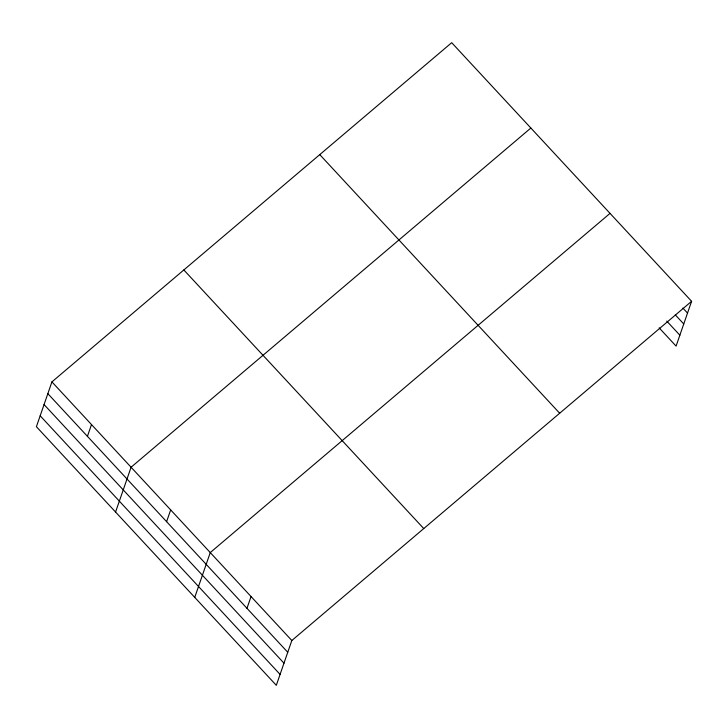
<?xml version="1.0" encoding="UTF-8"?>
<svg xmlns="http://www.w3.org/2000/svg" width="728" height="728" viewBox="0 0 728 728"><rect width="100%" height="100%" fill="white"/><g stroke="black" fill="none" stroke-linecap="round" stroke-linejoin="round"><path stroke-width="1.09" d="M51.916 381.891L36.4 426.699L276.312 685.312L291.828 640.504L691.6 301.301L451.688 42.688L51.916 381.891L291.828 640.504M87.433 436.327L91.501 424.561M115.57 512.039L131.086 467.23L530.858 128.037M166.603 521.667L170.671 509.9M194.74 597.379L210.256 552.57L610.028 213.377M246.974 608.299L251.042 596.541M691.6 301.301L676.085 346.109L659.159 327.864M682.91 308.09L687.523 313.067M675.284 314.851L683.747 323.969M666.775 321.103L679.861 335.208M319.765 154.627L559.677 413.24M183.838 269.952L423.751 528.564M47.839 393.648L287.76 652.27M44.062 404.559L283.984 663.172M40.176 415.788L280.089 674.41"/></g></svg>
